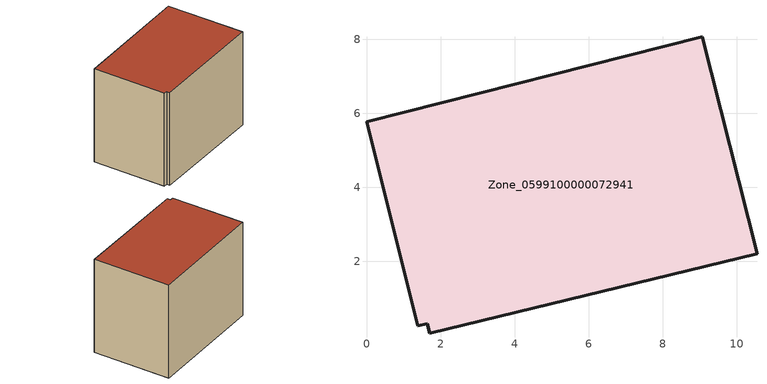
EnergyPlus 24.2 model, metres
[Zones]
Zone_0599100000072941
 floor ground (C_G): 1.65,0.32 1.39,0.27 0,5.78 9.08,8.07 10.55,2.21 1.72,0.06 z0
 wall outside (C_F): 10.55,2.21 9.08,8.07 0,5.78 1.39,0.27 1.65,0.32 1.72,0.06 10.55,2.21 z0:7.54
 roof outside (C_R): 1.72,0.06 10.55,2.21 9.08,8.07 0,5.78 1.39,0.27 1.65,0.32 z7.54
[BUILDING]
Pand.0599100000072941: North Axis=0; Terrain=City; Loads Convergence Tolerance Value=0.04; Temperature Convergence Tolerance Value=0.4; Solar Distribution=FullExterior; Maximum Number of Warmup Days=25; Minimum Number of Warmup Days=1
[Site:Location]
Rotterdam.The.Hague.AP_ZH_NLD Design_Conditions: Latitude=51.96; Longitude=4.45; Time Zone=1; Elevation=-4.5
[SITE:GROUNDTEMPERATURE:BUILDINGSURFACE]
18, 18, 18, 18, 18, 18, 18, 18, 18, 18, 18, 18
[MATERIAL] Thermal Absorptance=0.9; Solar Absorptance=0.7; Visible Absorptance=0.7
Name | Roughness | Thickness | Conductivity | Density | Specific Heat
G.TI.1965-1974 | MediumSmooth | 0.15 | 0.882353 | 540 | 1210
F.TI.1965-1974 | Rough | 0.3 | 0.697674 | 1920 | 840
R.TI.1965-1974 | MediumRough | 0.2 | 0.232558 | 1500 | 1000
[CONSTRUCTION]
C_G: G.TI.1965-1974
C_F: F.TI.1965-1974
C_R: R.TI.1965-1974
[ZONE]
Zone_0599100000072941: Type=1; Multiplier=1; Ceiling Height=Autocalculate; Volume=Autocalculate; Floor Area=autocalculate; Part of Total Floor Area=Yes
[ZONEINFILTRATION:DESIGNFLOWRATE]
Infil_Zone_0599100000072941: Zone or ZoneList or Space or SpaceList=Zone_0599100000072941; Schedule=AlwaysOn; Design Flow Rate Calculation Method=Flow/Area; Flow Rate per Floor Area=0.003; Constant Term Coefficient=1; Temperature Term Coefficient=0; Velocity Term Coefficient=0; Velocity Squared Term Coefficient=0
[HVACTEMPLATE:ZONE:IDEALLOADSAIRSYSTEM]
Zone_0599100000072941: Maximum Heating Supply Air Temperature=50; Minimum Cooling Supply Air Temperature=13; Maximum Heating Supply Air Humidity Ratio=0.0156; Minimum Cooling Supply Air Humidity Ratio=0.0077; Heating Limit=NoLimit; Cooling Limit=NoLimit; Dehumidification Control Type=ConstantSensibleHeatRatio; Cooling Sensible Heat Ratio=0.7; Dehumidification Setpoint=60; Humidification Control Type=None; Humidification Setpoint=30; Outdoor Air Method=None; Outdoor Air Flow Rate per Person=0.00944; Outdoor Air Flow Rate per Zone Floor Area=0; Outdoor Air Flow Rate per Zone=0; Demand Controlled Ventilation Type=None; Outdoor Air Economizer Type=NoEconomizer; Heat Recovery Type=None; Sensible Heat Recovery Effectiveness=0.7; Latent Heat Recovery Effectiveness=0.65
[ZONECONTROL:THERMOSTAT]
ThermostatControl_Zone_0599100000072941: Zone or ZoneList=Zone_0599100000072941; Control Type Schedule=DualSetpointControlType; Control 1=Thermostat_Zone_0599100000072941; Temperature Difference Between Cutout And Setpoint=0
[THERMOSTATSETPOINT:DUALSETPOINT]
Thermostat_Zone_0599100000072941: Heating Setpoint Temperature Schedule=HeatingSetpoint_Zone_0599100000072941; Cooling Setpoint Temperature Schedule=CoolingSetpoint_Zone_0599100000072941
[SCHEDULE:COMPACT]
HeatingSetpoint_Zone_0599100000072941: Through: 12/31, For: AllDays, Until: 24:00, 21
CoolingSetpoint_Zone_0599100000072941: Through: 12/31, For: AllDays, Until: 24:00, 24
DualSetpointControlType: Through: 12/31, For: AllDays, Until: 24:00, 4
AlwaysOn: Through: 12/31, For: AllDays, Until: 24:00, 1
